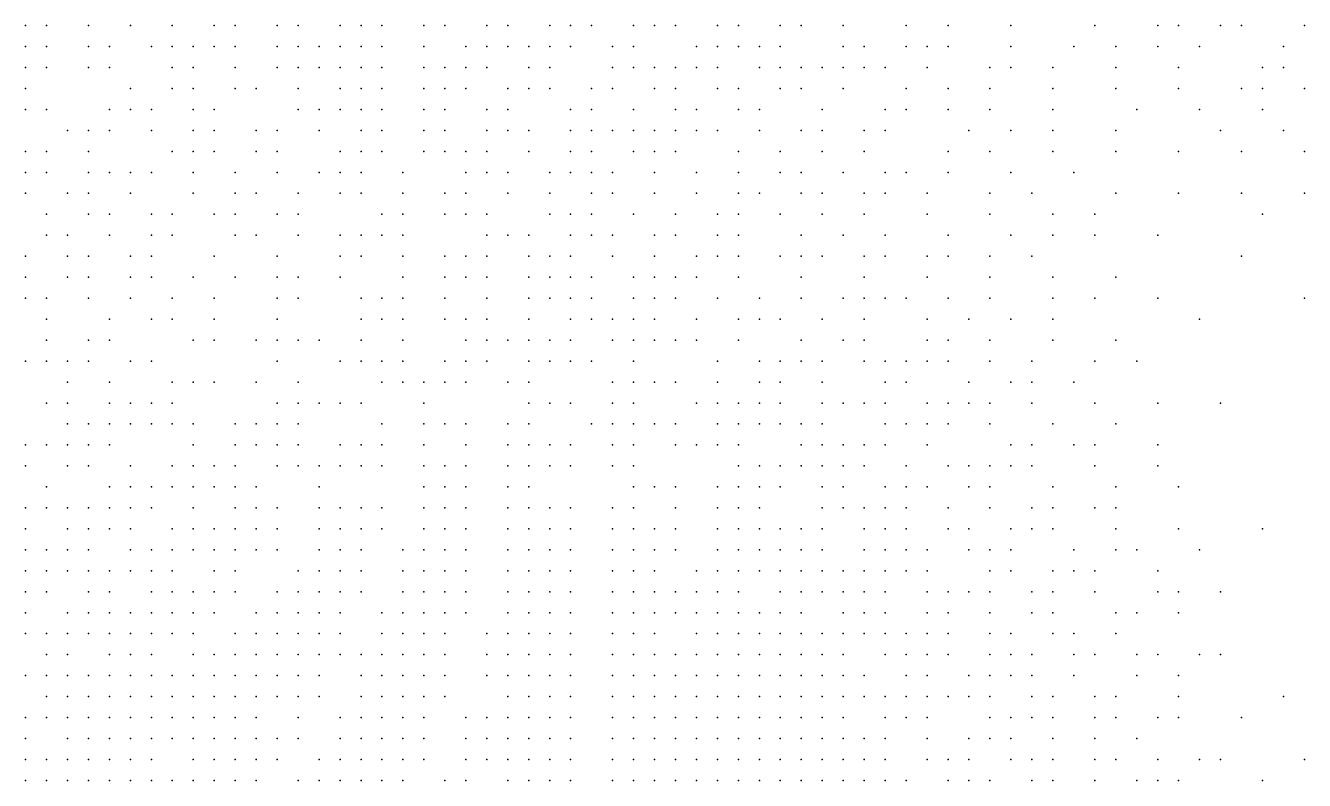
# Model space of a CAD drawing. Extents: x 429 to 793, y 817 to 1241.
# Drawn here: x 611.14 to 655.67, y 1081.6 to 1107.88 of the extents above; entities that cross this region are included whole.
import ezdxf

# ---------------------------------------------------------------- set-up
doc = ezdxf.new("R2010")
doc.units = 0

msp = doc.modelspace()

# ---------------------------------------------------------------- linework, layer by layer
for p in [(611.14, 1107.88, 243.77), (611.87, 1107.88, 244.065), (613.33, 1107.88, 244.5), (614.79, 1107.88, 244.95), (616.25, 1107.88, 245.465), (617.71, 1107.88, 245.625), (618.44, 1107.88, 245.835), (619.9, 1107.88, 246.06), (620.63, 1107.88, 246.29), (622.09, 1107.88, 246.355), (622.82, 1107.88, 246.393), (623.55, 1107.88, 246.43), (625.01, 1107.88, 246.43), (625.74, 1107.88, 246.43), (627.2, 1107.88, 246.42), (627.93, 1107.88, 246.22), (629.39, 1107.88, 246.038), (630.12, 1107.88, 245.905), (630.85, 1107.88, 245.725), (632.31, 1107.88, 245.545), (633.04, 1107.88, 245.283), (633.77, 1107.88, 245.2), (635.23, 1107.88, 244.645), (635.96, 1107.88, 244.342), (637.42, 1107.88, 243.7), (638.15, 1107.88, 243.36), (639.61, 1107.88, 242.73), (641.8, 1107.88, 241.515), (643.26, 1107.88, 240.645), (645.45, 1107.88, 239.375), (648.37, 1107.88, 236.613), (650.56, 1107.88, 235.18), (651.29, 1107.88, 234), (652.75, 1107.88, 232.08), (653.48, 1107.88, 231.853), (655.67, 1107.88, 229.073), (611.14, 1107.15, 243.14), (611.87, 1107.15, 243.595), (613.33, 1107.15, 244.067), (614.06, 1107.15, 244.405), (615.52, 1107.15, 244.865), (616.25, 1107.15, 245.163), (616.98, 1107.15, 245.275), (617.71, 1107.15, 245.533), (618.44, 1107.15, 245.605), (619.9, 1107.15, 245.79), (620.63, 1107.15, 245.975), (621.36, 1107.15, 246.092), (622.09, 1107.15, 246.065), (622.82, 1107.15, 246.168), (623.55, 1107.15, 246.14), (625.01, 1107.15, 246.205), (626.47, 1107.15, 246.145), (627.2, 1107.15, 246.27), (627.93, 1107.15, 246.137), (628.66, 1107.15, 246.005), (629.39, 1107.15, 245.873), (630.12, 1107.15, 245.74), (631.58, 1107.15, 245.56), (632.31, 1107.15, 245.38), (634.5, 1107.15, 244.717), (635.23, 1107.15, 244.415), (635.96, 1107.15, 244.113), (636.69, 1107.15, 243.81), (637.42, 1107.15, 243.47), (639.61, 1107.15, 242.45), (640.34, 1107.15, 242.025), (641.8, 1107.15, 241.175), (642.53, 1107.15, 240.75), (643.26, 1107.15, 240.305), (645.45, 1107.15, 238.97), (647.64, 1107.15, 237.127), (649.1, 1107.15, 235.57), (650.56, 1107.15, 234.49), (652.02, 1107.15, 232.876), (654.94, 1107.15, 228.85), (611.14, 1106.42, 242.82), (611.87, 1106.42, 243.275), (613.33, 1106.42, 243.833), (614.06, 1106.42, 244.17), (616.25, 1106.42, 244.978), (616.98, 1106.42, 245.09), (618.44, 1106.42, 245.46), (619.9, 1106.42, 245.645), (620.63, 1106.42, 245.83), (621.36, 1106.42, 245.875), (622.09, 1106.42, 245.92), (622.82, 1106.42, 246.037), (623.55, 1106.42, 246.01), (625.01, 1106.42, 246.075), (625.74, 1106.42, 246.02), (626.47, 1106.42, 246.025), (627.2, 1106.42, 246.03), (628.66, 1106.42, 245.745), (629.39, 1106.42, 245.663), (631.58, 1106.42, 245.35), (632.31, 1106.42, 245.075), (633.04, 1106.42, 245.048), (633.77, 1106.42, 244.855), (634.5, 1106.42, 244.53), (635.23, 1106.42, 244.205), (636.69, 1106.42, 243.6), (637.42, 1106.42, 243.155), (638.15, 1106.42, 242.92), (638.88, 1106.42, 242.55), (639.61, 1106.42, 242.18), (640.34, 1106.42, 241.712), (641.07, 1106.42, 241.245), (642.53, 1106.42, 240.395), (644.72, 1106.42, 238.577), (645.45, 1106.42, 238.09), (646.91, 1106.42, 237.025), (649.1, 1106.42, 234.88), (651.29, 1106.42, 231.88), (654.21, 1106.42, 228.898), (654.94, 1106.42, 228.06), (611.14, 1105.69, 242.88), (614.79, 1105.69, 244.047), (616.25, 1105.69, 244.652), (616.98, 1105.69, 244.91), (618.44, 1105.69, 245.325), (619.17, 1105.69, 245.443), (620.63, 1105.69, 245.695), (622.09, 1105.69, 245.785), (622.82, 1105.69, 245.835), (623.55, 1105.69, 245.885), (625.01, 1105.69, 245.957), (625.74, 1105.69, 245.905), (626.47, 1105.69, 245.967), (627.93, 1105.69, 245.83), (628.66, 1105.69, 245.63), (629.39, 1105.69, 245.475), (630.85, 1105.69, 245.32), (631.58, 1105.69, 245.19), (633.04, 1105.69, 244.805), (633.77, 1105.69, 244.535), (635.23, 1105.69, 243.885), (635.96, 1105.69, 243.53), (637.42, 1105.69, 242.887), (638.15, 1105.69, 242.385), (639.61, 1105.69, 241.645), (641.8, 1105.69, 240.197), (643.26, 1105.69, 239.472), (644.72, 1105.69, 238.336), (646.91, 1105.69, 236.58), (649.1, 1105.69, 234.544), (651.29, 1105.69, 231.291), (653.48, 1105.69, 229.213), (654.21, 1105.69, 227.525), (655.67, 1105.69, 225.542), (611.14, 1104.96, 242.56), (611.87, 1104.96, 242.94), (614.06, 1104.96, 243.7), (614.79, 1104.96, 243.957), (615.52, 1104.96, 244.215), (616.98, 1104.96, 244.73), (617.71, 1104.96, 244.938), (620.63, 1104.96, 245.56), (621.36, 1104.96, 245.61), (622.09, 1104.96, 245.66), (622.82, 1104.96, 245.71), (623.55, 1104.96, 245.76), (625.01, 1104.96, 245.77), (625.74, 1104.96, 245.78), (627.2, 1104.96, 245.8), (627.93, 1104.96, 245.645), (630.12, 1104.96, 245.335), (630.85, 1104.96, 245.18), (632.31, 1104.96, 244.78), (633.77, 1104.96, 244.38), (634.5, 1104.96, 244.133), (635.96, 1104.96, 243.315), (636.69, 1104.96, 242.96), (638.88, 1104.96, 242.17), (641.07, 1104.96, 240.868), (641.8, 1104.96, 240.081), (643.26, 1104.96, 238.798), (644.72, 1104.96, 237.768), (646.91, 1104.96, 236.015), (649.83, 1104.96, 232.408), (652.02, 1104.96, 229.639), (654.21, 1104.96, 226.783), (612.6, 1104.23, 243.053), (613.33, 1104.23, 243.48), (614.06, 1104.23, 243.542), (615.52, 1104.23, 244.045), (616.98, 1104.23, 244.56), (617.71, 1104.23, 244.682), (619.17, 1104.23, 245.21), (619.9, 1104.23, 245.33), (621.36, 1104.23, 245.503), (622.82, 1104.23, 245.56), (623.55, 1104.23, 245.66), (625.01, 1104.23, 245.62), (625.74, 1104.23, 245.68), (627.2, 1104.23, 245.71), (627.93, 1104.23, 245.545), (628.66, 1104.23, 245.38), (630.12, 1104.23, 245.17), (630.85, 1104.23, 245.07), (631.58, 1104.23, 244.815), (632.31, 1104.23, 244.67), (633.04, 1104.23, 244.458), (633.77, 1104.23, 244.245), (634.5, 1104.23, 243.86), (635.23, 1104.23, 243.475), (636.69, 1104.23, 243.023), (638.15, 1104.23, 242.468), (638.88, 1104.23, 241.975), (640.34, 1104.23, 241.125), (641.07, 1104.23, 240.568), (643.99, 1104.23, 238.28), (645.45, 1104.23, 236.77), (646.91, 1104.23, 235.112), (649.1, 1104.23, 232.395), (652.75, 1104.23, 228.29), (654.94, 1104.23, 224.117), (611.14, 1103.5, 241.87), (611.87, 1103.5, 242.19), (613.33, 1103.5, 243.045), (616.25, 1103.5, 243.92), (616.98, 1103.5, 244.23), (617.71, 1103.5, 244.57), (619.17, 1103.5, 245.04), (619.9, 1103.5, 245.22), (622.09, 1103.5, 245.335), (622.82, 1103.5, 245.4), (623.55, 1103.5, 245.465), (625.01, 1103.5, 245.535), (625.74, 1103.5, 245.51), (626.47, 1103.5, 245.565), (627.2, 1103.5, 245.54), (628.66, 1103.5, 245.21), (630.12, 1103.5, 245.033), (630.85, 1103.5, 244.96), (632.31, 1103.5, 244.535), (633.04, 1103.5, 244.323), (633.77, 1103.5, 244.11), (635.96, 1103.5, 243.34), (637.42, 1103.5, 242.57), (638.88, 1103.5, 241.72), (640.34, 1103.5, 240.87), (643.26, 1103.5, 238.64), (644.72, 1103.5, 237.174), (646.91, 1103.5, 235.03), (649.1, 1103.5, 232.12), (651.29, 1103.5, 229.005), (653.48, 1103.5, 225.745), (655.67, 1103.5, 222.35), (611.14, 1102.77, 241.39), (611.87, 1102.77, 241.87), (613.33, 1102.77, 242.83), (614.06, 1102.77, 243.142), (614.79, 1102.77, 243.45), (615.52, 1102.77, 243.76), (616.98, 1102.77, 244.07), (618.44, 1102.77, 244.59), (619.9, 1102.77, 245.11), (621.36, 1102.77, 245.175), (622.09, 1102.77, 245.24), (622.82, 1102.77, 245.305), (624.28, 1102.77, 245.393), (626.47, 1102.77, 245.485), (627.2, 1102.77, 245.46), (627.93, 1102.77, 245.335), (629.39, 1102.77, 245.105), (630.12, 1102.77, 244.928), (630.85, 1102.77, 244.75), (631.58, 1102.77, 244.525), (633.04, 1102.77, 244.128), (634.5, 1102.77, 243.85), (635.96, 1102.77, 243.02), (637.42, 1102.77, 242.38), (638.15, 1102.77, 241.923), (639.61, 1102.77, 240.802), (641.07, 1102.77, 239.93), (641.8, 1102.77, 239.5), (643.26, 1102.77, 238.3), (645.45, 1102.77, 236.112), (647.64, 1102.77, 233.335), (611.14, 1102.04, 241.348), (612.6, 1102.04, 242.118), (613.33, 1102.04, 242.64), (614.79, 1102.04, 243.315), (616.98, 1102.04, 243.935), (618.44, 1102.04, 244.455), (619.17, 1102.04, 244.745), (620.63, 1102.04, 245.105), (622.09, 1102.04, 245.175), (622.82, 1102.04, 245.208), (624.28, 1102.04, 245.295), (625.74, 1102.04, 245.35), (626.47, 1102.04, 245.378), (627.93, 1102.04, 245.217), (629.39, 1102.04, 245.03), (630.85, 1102.04, 244.675), (631.58, 1102.04, 244.413), (633.04, 1102.04, 243.985), (634.5, 1102.04, 243.745), (635.96, 1102.04, 242.656), (636.69, 1102.04, 242.423), (638.15, 1102.04, 241.65), (638.88, 1102.04, 241.11), (640.34, 1102.04, 240.135), (641.07, 1102.04, 239.756), (642.53, 1102.04, 238.548), (644.72, 1102.04, 236.72), (646.18, 1102.04, 235.48), (649.1, 1102.04, 230.655), (651.29, 1102.04, 228.193), (653.48, 1102.04, 224.113), (655.67, 1102.04, 219.628), (611.87, 1101.31, 241.405), (613.33, 1101.31, 242.45), (614.06, 1101.31, 242.787), (615.52, 1101.31, 243.307), (616.25, 1101.31, 243.675), (617.71, 1101.31, 244.055), (618.44, 1101.31, 244.31), (619.9, 1101.31, 244.89), (620.63, 1101.31, 244.995), (623.55, 1101.31, 245.18), (624.28, 1101.31, 245.245), (625.74, 1101.31, 245.25), (626.47, 1101.31, 245.3), (627.2, 1101.31, 245.305), (629.39, 1101.31, 244.93), (630.12, 1101.31, 244.728), (630.85, 1101.31, 244.6), (632.31, 1101.31, 244.12), (633.77, 1101.31, 243.88), (635.23, 1101.31, 243.195), (635.96, 1101.31, 242.75), (637.42, 1101.31, 241.86), (638.88, 1101.31, 240.885), (640.34, 1101.31, 240.165), (642.53, 1101.31, 237.944), (644.72, 1101.31, 236.015), (646.91, 1101.31, 233.14), (648.37, 1101.31, 231.59), (654.21, 1101.31, 221.19), (611.87, 1100.58, 240.945), (612.6, 1100.58, 241.65), (614.06, 1100.58, 242.447), (615.52, 1100.58, 243.183), (616.25, 1100.58, 243.55), (618.44, 1100.58, 244.185), (619.17, 1100.58, 244.565), (620.63, 1100.58, 244.895), (622.09, 1100.58, 244.97), (622.82, 1100.58, 245.045), (623.55, 1100.58, 245.12), (624.28, 1100.58, 245.155), (627.2, 1100.58, 245.26), (627.93, 1100.58, 245.095), (628.66, 1100.58, 245.035), (630.12, 1100.58, 244.652), (630.85, 1100.58, 244.45), (631.58, 1100.58, 244.197), (633.04, 1100.58, 243.945), (633.77, 1100.58, 243.73), (635.23, 1100.58, 243.045), (635.96, 1100.58, 242.65), (638.15, 1100.58, 241.177), (639.61, 1100.58, 240.42), (641.07, 1100.58, 239.685), (643.26, 1100.58, 237.035), (645.45, 1100.58, 234.986), (646.91, 1100.58, 232.75), (648.37, 1100.58, 231.085), (650.56, 1100.58, 226.685), (611.14, 1099.85, 240.46), (612.6, 1099.85, 241.338), (613.33, 1099.85, 241.945), (614.79, 1099.85, 242.73), (615.52, 1099.85, 243.055), (617.71, 1099.85, 243.956), (619.9, 1099.85, 244.785), (622.09, 1099.85, 244.94), (622.82, 1099.85, 245), (624.28, 1099.85, 245.11), (625.74, 1099.85, 245.16), (626.47, 1099.85, 245.2), (627.2, 1099.85, 245.24), (628.66, 1099.85, 245.025), (629.39, 1099.85, 244.81), (630.12, 1099.85, 244.585), (631.58, 1099.85, 244.13), (633.04, 1099.85, 243.9), (634.5, 1099.85, 243.375), (635.23, 1099.85, 243.01), (635.96, 1099.85, 242.58), (637.42, 1099.85, 241.84), (638.15, 1099.85, 241.012), (638.88, 1099.85, 240.952), (640.34, 1099.85, 239.835), (641.07, 1099.85, 239.46), (642.53, 1099.85, 238.095), (643.26, 1099.85, 237.126), (644.72, 1099.85, 235.32), (646.18, 1099.85, 233.91), (653.48, 1099.85, 220.505), (611.14, 1099.12, 240.595), (612.6, 1099.12, 241.68), (613.33, 1099.12, 242.046), (614.79, 1099.12, 242.595), (615.52, 1099.12, 242.88), (616.98, 1099.12, 243.705), (618.44, 1099.12, 244.03), (619.9, 1099.12, 244.715), (620.63, 1099.12, 244.81), (622.09, 1099.12, 244.87), (624.28, 1099.12, 245.092), (625.74, 1099.12, 245.125), (626.47, 1099.12, 245.173), (627.2, 1099.12, 245.205), (628.66, 1099.12, 244.997), (629.39, 1099.12, 244.775), (630.12, 1099.12, 244.55), (630.85, 1099.12, 244.325), (632.31, 1099.12, 244.05), (633.04, 1099.12, 243.835), (633.77, 1099.12, 243.572), (634.5, 1099.12, 243.31), (635.96, 1099.12, 242.3), (638.15, 1099.12, 241.29), (640.34, 1099.12, 239.67), (642.53, 1099.12, 237.68), (644.72, 1099.12, 235.07), (646.91, 1099.12, 232.242), (649.1, 1099.12, 228.47), (611.14, 1098.39, 240.25), (611.87, 1098.39, 241.008), (613.33, 1098.39, 241.916), (614.79, 1098.39, 242.38), (616.25, 1098.39, 243.21), (617.71, 1098.39, 243.945), (619.9, 1098.39, 244.68), (620.63, 1098.39, 244.765), (622.82, 1098.39, 244.927), (623.55, 1098.39, 245.01), (624.28, 1098.39, 245.055), (625.74, 1098.39, 245.1), (627.2, 1098.39, 245.19), (628.66, 1098.39, 244.965), (629.39, 1098.39, 244.74), (630.12, 1098.39, 244.515), (630.85, 1098.39, 244.29), (632.31, 1098.39, 244.015), (633.04, 1098.39, 243.74), (633.77, 1098.39, 243.424), (635.23, 1098.39, 242.74), (636.69, 1098.39, 242.125), (638.15, 1098.39, 241.175), (639.61, 1098.39, 239.79), (640.34, 1098.39, 239.46), (641.07, 1098.39, 238.96), (641.8, 1098.39, 238.32), (643.26, 1098.39, 236.747), (644.72, 1098.39, 234.786), (646.91, 1098.39, 232.22), (648.37, 1098.39, 229.74), (650.56, 1098.39, 225.374), (655.67, 1098.39, 216.044), (611.87, 1097.66, 240.798), (614.06, 1097.66, 241.913), (615.52, 1097.66, 242.742), (616.25, 1097.66, 243.14), (617.71, 1097.66, 243.915), (619.9, 1097.66, 244.69), (622.82, 1097.66, 244.935), (623.55, 1097.66, 245.02), (624.28, 1097.66, 245.075), (625.74, 1097.66, 245.13), (626.47, 1097.66, 245.163), (627.2, 1097.66, 245.21), (628.66, 1097.66, 244.978), (630.12, 1097.66, 244.507), (630.85, 1097.66, 244.28), (631.58, 1097.66, 244.048), (632.31, 1097.66, 244.007), (633.04, 1097.66, 243.72), (634.5, 1097.66, 243.16), (635.96, 1097.66, 242.605), (636.69, 1097.66, 241.84), (637.42, 1097.66, 241.39), (638.88, 1097.66, 240.402), (640.34, 1097.66, 239.28), (642.53, 1097.66, 237.442), (643.99, 1097.66, 235.74), (645.45, 1097.66, 234.064), (646.91, 1097.66, 231.9), (652.02, 1097.66, 220.514), (611.87, 1096.93, 240.727), (613.33, 1096.93, 241.717), (614.06, 1096.93, 242.024), (616.98, 1096.93, 243.485), (617.71, 1096.93, 243.92), (619.17, 1096.93, 244.31), (619.9, 1096.93, 244.7), (620.63, 1096.93, 244.8), (621.36, 1096.93, 244.87), (622.82, 1096.93, 244.955), (624.28, 1096.93, 245.09), (626.47, 1096.93, 245.185), (627.2, 1096.93, 245.24), (627.93, 1096.93, 245.058), (628.66, 1096.93, 245), (629.39, 1096.93, 244.76), (630.12, 1096.93, 244.52), (631.58, 1096.93, 244.28), (632.31, 1096.93, 243.99), (633.04, 1096.93, 243.816), (633.77, 1096.93, 243.584), (634.5, 1096.93, 243.352), (635.96, 1096.93, 242.575), (638.15, 1096.93, 240.94), (639.61, 1096.93, 239.924), (640.34, 1096.93, 239.516), (642.53, 1096.93, 237.328), (643.26, 1096.93, 236.094), (644.72, 1096.93, 234.02), (646.91, 1096.93, 230.912), (649.1, 1096.93, 226.735), (611.14, 1096.2, 239.564), (611.87, 1096.2, 240.63), (612.6, 1096.2, 241.28), (613.33, 1096.2, 241.652), (614.79, 1096.2, 242.19), (615.52, 1096.2, 242.63), (619.9, 1096.2, 244.77), (622.09, 1096.2, 244.9), (622.82, 1096.2, 245), (623.55, 1096.2, 245.1), (624.28, 1096.2, 245.155), (625.74, 1096.2, 245.21), (626.47, 1096.2, 245.265), (627.2, 1096.2, 245.32), (628.66, 1096.2, 245.073), (629.39, 1096.2, 244.876), (630.12, 1096.2, 244.694), (630.85, 1096.2, 244.512), (632.31, 1096.2, 244.027), (635.23, 1096.2, 243.12), (636.69, 1096.2, 241.97), (637.42, 1096.2, 241.395), (638.15, 1096.2, 240.82), (638.88, 1096.2, 240.215), (640.34, 1096.2, 239.416), (641.07, 1096.2, 238.5), (641.8, 1096.2, 237.755), (642.53, 1096.2, 236.91), (643.26, 1096.2, 235.926), (644.72, 1096.2, 234.128), (646.18, 1096.2, 232.19), (648.37, 1096.2, 227.574), (649.83, 1096.2, 224.47), (612.6, 1095.47, 241.26), (614.06, 1095.47, 241.72), (616.25, 1095.47, 243.1), (616.98, 1095.47, 243.535), (617.71, 1095.47, 243.97), (619.17, 1095.47, 244.405), (620.63, 1095.47, 244.905), (623.55, 1095.47, 245.18), (624.28, 1095.47, 245.173), (625.01, 1095.47, 245.232), (625.74, 1095.47, 245.245), (626.47, 1095.47, 245.318), (627.93, 1095.47, 245.39), (628.66, 1095.47, 245.14), (631.58, 1095.47, 244.33), (632.31, 1095.47, 244.104), (633.04, 1095.47, 243.878), (633.77, 1095.47, 243.652), (635.23, 1095.47, 243.16), (636.69, 1095.47, 241.734), (637.42, 1095.47, 241.272), (638.88, 1095.47, 240.32), (641.07, 1095.47, 238.4), (641.8, 1095.47, 237.744), (643.99, 1095.47, 235.12), (645.45, 1095.47, 233.224), (646.18, 1095.47, 231.975), (647.64, 1095.47, 228.87), (611.87, 1094.74, 240.08), (612.6, 1094.74, 241.255), (614.06, 1094.74, 241.99), (614.79, 1094.74, 242.19), (615.52, 1094.74, 242.66), (616.25, 1094.74, 243.13), (619.9, 1094.74, 244.84), (620.63, 1094.74, 244.932), (621.36, 1094.74, 245.024), (622.09, 1094.74, 245.116), (622.82, 1094.74, 245.208), (625.01, 1094.74, 245.323), (628.66, 1094.74, 245.212), (629.39, 1094.74, 245.034), (630.12, 1094.74, 244.856), (631.58, 1094.74, 244.39), (632.31, 1094.74, 244.092), (634.5, 1094.74, 243.426), (635.23, 1094.74, 243.2), (635.96, 1094.74, 242.742), (636.69, 1094.74, 242.244), (637.42, 1094.74, 241.288), (638.88, 1094.74, 240.312), (639.61, 1094.74, 239.83), (640.34, 1094.74, 239.34), (641.07, 1094.74, 238.85), (642.53, 1094.74, 236.366), (643.26, 1094.74, 235.688), (643.99, 1094.74, 235.065), (644.72, 1094.74, 233.71), (646.18, 1094.74, 231.675), (648.37, 1094.74, 227.012), (650.56, 1094.74, 221.264), (652.75, 1094.74, 216.5), (612.6, 1094.01, 241.25), (613.33, 1094.01, 241.646), (614.06, 1094.01, 242.042), (614.79, 1094.01, 242.438), (615.52, 1094.01, 242.834), (616.25, 1094.01, 243.23), (616.98, 1094.01, 243.665), (618.44, 1094.01, 244.1), (619.17, 1094.01, 244.535), (619.9, 1094.01, 244.97), (620.63, 1094.01, 245.053), (623.55, 1094.01, 245.3), (625.01, 1094.01, 245.388), (625.74, 1094.01, 245.475), (626.47, 1094.01, 245.465), (627.93, 1094.01, 245.52), (628.66, 1094.01, 245.265), (630.85, 1094.01, 244.678), (631.58, 1094.01, 244.5), (632.31, 1094.01, 244.286), (633.04, 1094.01, 244.072), (633.77, 1094.01, 243.607), (635.23, 1094.01, 243.31), (635.96, 1094.01, 242.83), (636.69, 1094.01, 241.826), (637.42, 1094.01, 241.368), (638.15, 1094.01, 240.81), (638.88, 1094.01, 240.312), (641.07, 1094.01, 238.818), (641.8, 1094.01, 237.658), (642.53, 1094.01, 236.996), (643.26, 1094.01, 235.639), (644.72, 1094.01, 233.642), (646.91, 1094.01, 229.99), (649.1, 1094.01, 224.496), (611.14, 1093.28, 239.5), (611.87, 1093.28, 240.11), (612.6, 1093.28, 240.72), (613.33, 1093.28, 241.33), (614.06, 1093.28, 241.805), (616.98, 1093.28, 243.698), (618.44, 1093.28, 244.165), (619.17, 1093.28, 244.633), (619.9, 1093.28, 245.1), (620.63, 1093.28, 245.206), (622.09, 1093.28, 245.265), (622.82, 1093.28, 245.348), (623.55, 1093.28, 245.43), (625.01, 1093.28, 245.485), (626.47, 1093.28, 245.562), (627.93, 1093.28, 245.65), (628.66, 1093.28, 245.442), (629.39, 1093.28, 245.135), (630.12, 1093.28, 244.878), (631.58, 1093.28, 244.62), (632.31, 1093.28, 244.322), (633.77, 1093.28, 243.858), (634.5, 1093.28, 243.644), (635.23, 1093.28, 243.43), (635.96, 1093.28, 242.926), (638.15, 1093.28, 240.91), (638.88, 1093.28, 240.436), (639.61, 1093.28, 239.918), (640.34, 1093.28, 239.422), (641.07, 1093.28, 238.926), (642.53, 1093.28, 236.992), (645.45, 1093.28, 232.138), (646.18, 1093.28, 231.505), (647.64, 1093.28, 227.485), (648.37, 1093.28, 225.978), (650.56, 1093.28, 220.827), (611.14, 1092.55, 239.536), (612.6, 1092.55, 240.792), (613.33, 1092.55, 241.42), (614.79, 1092.55, 242.592), (616.25, 1092.55, 243.44), (616.98, 1092.55, 243.78), (617.71, 1092.55, 243.83), (618.44, 1092.55, 244.32), (619.9, 1092.55, 245.3), (620.63, 1092.55, 245.383), (621.36, 1092.55, 245.312), (622.09, 1092.55, 245.418), (622.82, 1092.55, 245.524), (623.55, 1092.55, 245.63), (625.01, 1092.55, 245.732), (625.74, 1092.55, 245.735), (626.47, 1092.55, 245.788), (627.93, 1092.55, 245.84), (628.66, 1092.55, 245.585), (629.39, 1092.55, 245.235), (630.12, 1092.55, 245.027), (631.58, 1092.55, 244.82), (632.31, 1092.55, 244.542), (635.96, 1092.55, 242.998), (636.69, 1092.55, 242.23), (637.42, 1092.55, 241.63), (638.15, 1092.55, 241.03), (638.88, 1092.55, 240.532), (639.61, 1092.55, 239.962), (640.34, 1092.55, 239.488), (641.8, 1092.55, 237.744), (643.26, 1092.55, 235.664), (643.99, 1092.55, 234.302), (644.72, 1092.55, 233.568), (645.45, 1092.55, 232.163), (646.18, 1092.55, 230.655), (648.37, 1092.55, 225.028), (650.56, 1092.55, 220.065), (611.87, 1091.82, 240.316), (614.06, 1091.82, 242.13), (614.79, 1091.82, 242.6), (615.52, 1091.82, 242.692), (616.25, 1091.82, 243.54), (616.98, 1091.82, 243.932), (617.71, 1091.82, 244.324), (618.44, 1091.82, 244.716), (619.17, 1091.82, 244.86), (621.36, 1091.82, 245.533), (625.01, 1091.82, 245.882), (625.74, 1091.82, 245.835), (626.47, 1091.82, 245.938), (627.93, 1091.82, 246.04), (628.66, 1091.82, 245.788), (632.31, 1091.82, 244.585), (633.04, 1091.82, 244.35), (633.77, 1091.82, 243.942), (635.23, 1091.82, 243.65), (635.96, 1091.82, 243.055), (636.69, 1091.82, 242.134), (637.42, 1091.82, 241.702), (638.88, 1091.82, 240.724), (639.61, 1091.82, 240.178), (641.07, 1091.82, 238.675), (641.8, 1091.82, 237.912), (642.53, 1091.82, 236.506), (643.99, 1091.82, 234.35), (644.72, 1091.82, 233.604), (646.91, 1091.82, 229.044), (649.1, 1091.82, 223.32), (651.29, 1091.82, 218.393), (611.14, 1091.09, 239.212), (611.87, 1091.09, 240.436), (612.6, 1091.09, 241.117), (613.33, 1091.09, 241.775), (614.06, 1091.09, 242.188), (614.79, 1091.09, 242.715), (615.52, 1091.09, 243.182), (616.98, 1091.09, 243.76), (618.44, 1091.09, 244.63), (619.17, 1091.09, 245.108), (619.9, 1091.09, 245.655), (621.36, 1091.09, 245.735), (622.09, 1091.09, 245.815), (622.82, 1091.09, 245.823), (623.55, 1091.09, 245.98), (625.01, 1091.09, 245.958), (625.74, 1091.09, 246.085), (626.47, 1091.09, 246.137), (627.93, 1091.09, 246.19), (628.66, 1091.09, 245.943), (629.39, 1091.09, 245.695), (630.12, 1091.09, 245.362), (631.58, 1091.09, 245.19), (632.31, 1091.09, 244.896), (633.77, 1091.09, 244.115), (635.23, 1091.09, 243.88), (635.96, 1091.09, 243.358), (636.69, 1091.09, 242.7), (638.88, 1091.09, 240.725), (639.61, 1091.09, 240.18), (640.34, 1091.09, 239.495), (641.07, 1091.09, 238.81), (641.8, 1091.09, 238.128), (643.26, 1091.09, 235.878), (644.72, 1091.09, 232.96), (646.18, 1091.09, 230.772), (646.91, 1091.09, 228.315), (648.37, 1091.09, 225.024), (649.1, 1091.09, 222.554), (611.14, 1090.36, 239.336), (612.6, 1090.36, 241.232), (613.33, 1090.36, 241.89), (614.06, 1090.36, 242.357), (614.79, 1090.36, 242.825), (616.25, 1090.36, 243.488), (616.98, 1090.36, 243.93), (617.71, 1090.36, 244.45), (618.44, 1090.36, 244.955), (619.17, 1090.36, 245.383), (619.9, 1090.36, 245.81), (621.36, 1090.36, 245.97), (622.09, 1090.36, 245.97), (622.82, 1090.36, 245.973), (623.55, 1090.36, 246.13), (625.01, 1090.36, 246.26), (625.74, 1090.36, 246.235), (626.47, 1090.36, 246.365), (627.93, 1090.36, 246.495), (628.66, 1090.36, 246.17), (629.39, 1090.36, 245.845), (630.12, 1090.36, 245.523), (631.58, 1090.36, 245.35), (632.31, 1090.36, 245.155), (633.04, 1090.36, 244.79), (633.77, 1090.36, 244.51), (635.23, 1090.36, 244.23), (635.96, 1090.36, 243.473), (636.69, 1090.36, 242.89), (637.42, 1090.36, 242.205), (638.15, 1090.36, 241.71), (638.88, 1090.36, 241.148), (640.34, 1090.36, 239.635), (641.07, 1090.36, 239.09), (641.8, 1090.36, 238.352), (643.26, 1090.36, 236.028), (643.99, 1090.36, 234.706), (645.45, 1090.36, 231.765), (646.18, 1090.36, 230.79), (646.91, 1090.36, 228.36), (649.1, 1090.36, 222.581), (651.29, 1090.36, 217.498), (654.21, 1090.36, 212.714), (611.14, 1089.63, 239.466), (611.87, 1089.63, 240.072), (612.6, 1089.63, 241.34), (613.33, 1089.63, 242.08), (614.79, 1089.63, 242.728), (615.52, 1089.63, 243.185), (616.25, 1089.63, 243.658), (616.98, 1089.63, 244.1), (617.71, 1089.63, 244.695), (618.44, 1089.63, 244.912), (619.17, 1089.63, 245.318), (619.9, 1089.63, 245.97), (621.36, 1089.63, 246.205), (622.09, 1089.63, 246.28), (622.82, 1089.63, 246.355), (624.28, 1089.63, 246.43), (625.01, 1089.63, 246.485), (625.74, 1089.63, 246.54), (626.47, 1089.63, 246.52), (627.93, 1089.63, 246.65), (628.66, 1089.63, 246.405), (629.39, 1089.63, 246.16), (630.12, 1089.63, 245.915), (631.58, 1089.63, 245.67), (632.31, 1089.63, 245.235), (633.04, 1089.63, 244.96), (633.77, 1089.63, 244.765), (635.23, 1089.63, 244.4), (635.96, 1089.63, 243.647), (636.69, 1089.63, 243.235), (637.42, 1089.63, 242.395), (638.15, 1089.63, 241.9), (638.88, 1089.63, 241.338), (640.34, 1089.63, 239.9), (641.07, 1089.63, 239.305), (641.8, 1089.63, 238.475), (642.53, 1089.63, 237.056), (643.99, 1089.63, 234.862), (644.72, 1089.63, 233.516), (645.45, 1089.63, 231.93), (647.64, 1089.63, 226.154), (649.1, 1089.63, 222.626), (649.83, 1089.63, 220.904), (652.02, 1089.63, 215.826), (611.14, 1088.9, 239.31), (611.87, 1088.9, 240.05), (612.6, 1088.9, 241.125), (613.33, 1088.9, 242.27), (614.06, 1088.9, 242.465), (614.79, 1088.9, 243.02), (615.52, 1088.9, 243.38), (616.25, 1088.9, 244.003), (617.71, 1088.9, 244.99), (618.44, 1088.9, 245.29), (620.63, 1088.9, 246.35), (621.36, 1088.9, 246.423), (622.09, 1088.9, 246.495), (622.82, 1088.9, 246.462), (624.28, 1088.9, 246.645), (625.01, 1088.9, 246.807), (625.74, 1088.9, 246.755), (626.47, 1088.9, 246.805), (627.93, 1088.9, 246.855), (628.66, 1088.9, 246.615), (629.39, 1088.9, 246.375), (630.12, 1088.9, 246.022), (631.58, 1088.9, 245.885), (632.31, 1088.9, 245.579), (633.04, 1088.9, 245.335), (634.5, 1088.9, 244.57), (635.23, 1088.9, 244.13), (635.96, 1088.9, 244), (636.69, 1088.9, 243.43), (637.42, 1088.9, 242.86), (638.15, 1088.9, 242.095), (638.88, 1088.9, 241.51), (639.61, 1088.9, 240.925), (640.34, 1088.9, 240.223), (641.07, 1088.9, 239.52), (641.8, 1088.9, 238.69), (642.53, 1088.9, 236.922), (644.72, 1088.9, 232.888), (645.45, 1088.9, 232.26), (646.91, 1088.9, 227.93), (647.64, 1088.9, 226.33), (648.37, 1088.9, 223.71), (650.56, 1088.9, 218.675), (611.14, 1088.17, 239.53), (611.87, 1088.17, 240.65), (613.33, 1088.17, 241.99), (614.06, 1088.17, 242.66), (615.52, 1088.17, 243.782), (616.25, 1088.17, 244.236), (616.98, 1088.17, 244.69), (617.71, 1088.17, 245.23), (618.44, 1088.17, 245.53), (619.9, 1088.17, 246.16), (620.63, 1088.17, 246.57), (621.36, 1088.17, 246.755), (622.09, 1088.17, 246.715), (622.82, 1088.17, 246.678), (624.28, 1088.17, 246.86), (625.01, 1088.17, 247.015), (625.74, 1088.17, 246.96), (626.47, 1088.17, 247.115), (627.93, 1088.17, 247.06), (628.66, 1088.17, 246.925), (629.39, 1088.17, 246.58), (630.12, 1088.17, 246.238), (631.58, 1088.17, 246.1), (632.31, 1088.17, 245.835), (633.04, 1088.17, 245.57), (633.77, 1088.17, 245.305), (634.5, 1088.17, 245.04), (635.23, 1088.17, 244.247), (635.96, 1088.17, 243.69), (637.42, 1088.17, 242.99), (638.15, 1088.17, 242.55), (638.88, 1088.17, 241.705), (639.61, 1088.17, 241.12), (640.34, 1088.17, 240.438), (641.07, 1088.17, 239.95), (642.53, 1088.17, 237.262), (643.26, 1088.17, 236.2), (643.99, 1088.17, 234.624), (644.72, 1088.17, 233.387), (646.18, 1088.17, 230.295), (646.91, 1088.17, 228.33), (648.37, 1088.17, 224.155), (650.56, 1088.17, 218.12), (651.29, 1088.17, 216.923), (652.75, 1088.17, 214.302), (611.14, 1087.44, 239.75), (612.6, 1087.44, 241.515), (613.33, 1087.44, 242.22), (614.06, 1087.44, 242.925), (614.79, 1087.44, 243.625), (615.52, 1087.44, 244.06), (616.25, 1087.44, 244.476), (616.98, 1087.44, 244.93), (617.71, 1087.44, 245.452), (619.17, 1087.44, 245.975), (619.9, 1087.44, 246.273), (620.63, 1087.44, 246.795), (621.36, 1087.44, 246.98), (622.09, 1087.44, 246.94), (623.55, 1087.44, 247.007), (624.28, 1087.44, 247.075), (625.01, 1087.44, 247.337), (625.74, 1087.44, 247.385), (626.47, 1087.44, 247.325), (627.93, 1087.44, 247.48), (628.66, 1087.44, 247.245), (629.39, 1087.44, 247.01), (630.12, 1087.44, 246.555), (631.58, 1087.44, 246.32), (632.31, 1087.44, 246.062), (633.04, 1087.44, 245.805), (633.77, 1087.44, 245.658), (634.5, 1087.44, 245.275), (635.23, 1087.44, 244.735), (635.96, 1087.44, 243.925), (636.69, 1087.44, 243.25), (637.42, 1087.44, 242.81), (638.15, 1087.44, 242.242), (639.61, 1087.44, 241.38), (640.34, 1087.44, 240.812), (641.07, 1087.44, 240.245), (642.53, 1087.44, 237.512), (643.26, 1087.44, 236.45), (644.72, 1087.44, 233.818), (646.18, 1087.44, 229.83), (646.91, 1087.44, 227.747), (649.1, 1087.44, 221.598), (649.83, 1087.44, 219.89), (651.29, 1087.44, 216.294), (611.14, 1086.71, 239.346), (611.87, 1086.71, 240.943), (612.6, 1086.71, 241.78), (613.33, 1086.71, 242.785), (614.06, 1086.71, 243.455), (614.79, 1086.71, 243.758), (615.52, 1086.71, 244.325), (616.25, 1086.71, 244.747), (616.98, 1086.71, 245.17), (618.44, 1086.71, 245.812), (619.17, 1086.71, 246.215), (619.9, 1086.71, 246.497), (620.63, 1086.71, 247.02), (621.36, 1086.71, 247.228), (622.09, 1086.71, 247.155), (623.55, 1086.71, 247.362), (624.28, 1086.71, 247.57), (625.01, 1086.71, 247.478), (625.74, 1086.71, 247.665), (627.2, 1086.71, 247.71), (627.93, 1086.71, 247.755), (628.66, 1086.71, 247.527), (629.39, 1086.71, 247.3), (630.12, 1086.71, 246.92), (631.58, 1086.71, 246.54), (632.31, 1086.71, 246.427), (633.04, 1086.71, 246.025), (634.5, 1086.71, 245.51), (635.23, 1086.71, 244.97), (635.96, 1086.71, 244.43), (636.69, 1086.71, 243.617), (637.42, 1086.71, 243.075), (638.15, 1086.71, 242.52), (638.88, 1086.71, 241.965), (639.61, 1086.71, 241.253), (640.34, 1086.71, 240.54), (641.07, 1086.71, 239.75), (641.8, 1086.71, 238.665), (642.53, 1086.71, 238.023), (643.26, 1086.71, 236.246), (644.72, 1086.71, 234.107), (645.45, 1086.71, 232.532), (646.91, 1086.71, 228.254), (647.64, 1086.71, 225.551), (649.1, 1086.71, 221.818), (611.87, 1085.98, 241.04), (612.6, 1085.98, 241.71), (614.06, 1085.98, 243.72), (614.79, 1085.98, 244.143), (615.52, 1085.98, 244.565), (616.98, 1085.98, 245.261), (617.71, 1085.98, 245.725), (618.44, 1085.98, 245.97), (619.17, 1085.98, 246.53), (619.9, 1085.98, 246.92), (620.63, 1085.98, 247.31), (621.36, 1085.98, 247.663), (622.09, 1085.98, 247.435), (622.82, 1085.98, 247.725), (623.55, 1085.98, 247.643), (624.28, 1085.98, 247.85), (625.01, 1085.98, 247.895), (625.74, 1085.98, 247.94), (627.2, 1085.98, 247.985), (627.93, 1085.98, 248.03), (628.66, 1085.98, 247.802), (629.39, 1085.98, 247.575), (630.12, 1085.98, 247.21), (631.58, 1085.98, 247.12), (632.31, 1085.98, 246.87), (633.04, 1085.98, 246.315), (633.77, 1085.98, 246.065), (634.5, 1085.98, 245.815), (635.23, 1085.98, 245.287), (635.96, 1085.98, 244.76), (636.69, 1085.98, 244.05), (637.42, 1085.98, 243.34), (638.15, 1085.98, 243.097), (638.88, 1085.98, 242.23), (639.61, 1085.98, 241.542), (641.07, 1085.98, 240.082), (641.8, 1085.98, 239.25), (642.53, 1085.98, 237.38), (643.26, 1085.98, 236.586), (644.72, 1085.98, 233.805), (645.45, 1085.98, 232.717), (646.18, 1085.98, 230.643), (647.64, 1085.98, 225.956), (648.37, 1085.98, 223.566), (649.83, 1085.98, 219.747), (650.56, 1085.98, 218.109), (652.02, 1085.98, 215.17), (652.75, 1085.98, 214.45), (611.14, 1085.25, 239.987), (611.87, 1085.25, 240.99), (612.6, 1085.25, 241.673), (613.33, 1085.25, 242.355), (614.06, 1085.25, 244.065), (614.79, 1085.25, 244.184), (615.52, 1085.25, 244.648), (616.25, 1085.25, 245.112), (616.98, 1085.25, 245.576), (617.71, 1085.25, 246.04), (618.44, 1085.25, 246.43), (619.17, 1085.25, 246.82), (619.9, 1085.25, 247.355), (620.63, 1085.25, 247.89), (621.36, 1085.25, 247.808), (622.82, 1085.25, 248.015), (623.55, 1085.25, 248.073), (624.28, 1085.25, 248.13), (625.01, 1085.25, 248.175), (625.74, 1085.25, 248.22), (627.2, 1085.25, 248.405), (627.93, 1085.25, 248.31), (628.66, 1085.25, 247.943), (629.39, 1085.25, 247.855), (630.12, 1085.25, 247.632), (631.58, 1085.25, 247.41), (632.31, 1085.25, 247.165), (633.04, 1085.25, 246.92), (633.77, 1085.25, 246.52), (634.5, 1085.25, 246.12), (635.23, 1085.25, 245.878), (635.96, 1085.25, 245.065), (636.69, 1085.25, 244.385), (637.42, 1085.25, 243.675), (638.15, 1085.25, 243.432), (638.88, 1085.25, 242.854), (639.61, 1085.25, 242.027), (640.34, 1085.25, 241.49), (641.8, 1085.25, 239.595), (642.53, 1085.25, 237.725), (643.99, 1085.25, 235.79), (644.72, 1085.25, 234.2), (645.45, 1085.25, 232.025), (646.18, 1085.25, 230.18), (647.64, 1085.25, 225.595), (649.83, 1085.25, 220.44), (651.29, 1085.25, 216.505), (611.87, 1084.52, 241.375), (612.6, 1084.52, 241.865), (613.33, 1084.52, 242.74), (614.06, 1084.52, 243.747), (614.79, 1084.52, 244.41), (615.52, 1084.52, 244.99), (616.25, 1084.52, 245.225), (616.98, 1084.52, 245.962), (617.71, 1084.52, 246.355), (618.44, 1084.52, 246.732), (619.17, 1084.52, 247.11), (619.9, 1084.52, 247.645), (620.63, 1084.52, 248.18), (621.36, 1084.52, 248.237), (622.82, 1084.52, 248.295), (623.55, 1084.52, 248.352), (624.28, 1084.52, 248.41), (625.01, 1084.52, 248.455), (625.74, 1084.52, 248.5), (627.93, 1084.52, 248.59), (628.66, 1084.52, 248.548), (629.39, 1084.52, 248.145), (630.12, 1084.52, 247.922), (631.58, 1084.52, 247.7), (632.31, 1084.52, 247.455), (633.04, 1084.52, 247.21), (633.77, 1084.52, 246.82), (634.5, 1084.52, 246.42), (635.23, 1084.52, 246.178), (635.96, 1084.52, 245.636), (636.69, 1084.52, 244.855), (637.42, 1084.52, 244.345), (638.15, 1084.52, 243.658), (638.88, 1084.52, 242.935), (639.61, 1084.52, 242.398), (640.34, 1084.52, 241.86), (641.07, 1084.52, 240.747), (641.8, 1084.52, 240.005), (642.53, 1084.52, 238.07), (643.26, 1084.52, 237.3), (643.99, 1084.52, 235.588), (644.72, 1084.52, 234.595), (646.18, 1084.52, 230.64), (646.91, 1084.52, 228.784), (648.37, 1084.52, 224.085), (649.1, 1084.52, 221.65), (651.29, 1084.52, 217.019), (654.94, 1084.52, 211.792), (611.14, 1083.79, 240.344), (611.87, 1083.79, 241.76), (612.6, 1083.79, 242.428), (613.33, 1083.79, 243.419), (614.06, 1083.79, 244.087), (614.79, 1083.79, 244.755), (615.52, 1083.79, 245.335), (616.25, 1083.79, 245.57), (616.98, 1083.79, 246.277), (617.71, 1083.79, 246.67), (618.44, 1083.79, 247.243), (619.17, 1083.79, 247.425), (620.63, 1083.79, 248.545), (622.09, 1083.79, 248.6), (622.82, 1083.79, 248.655), (623.55, 1083.79, 248.533), (624.28, 1083.79, 248.77), (625.01, 1083.79, 248.635), (626.47, 1083.79, 248.86), (627.2, 1083.79, 248.9), (627.93, 1083.79, 248.94), (628.66, 1083.79, 248.722), (629.39, 1083.79, 248.505), (630.12, 1083.79, 248.102), (631.58, 1083.79, 248.06), (632.31, 1083.79, 247.635), (633.04, 1083.79, 247.57), (633.77, 1083.79, 247.335), (634.5, 1083.79, 247.1), (635.23, 1083.79, 246.41), (635.96, 1083.79, 245.7), (636.69, 1083.79, 245.19), (637.42, 1083.79, 244.68), (638.15, 1083.79, 243.825), (638.88, 1083.79, 243.305), (639.61, 1083.79, 242.582), (641.07, 1083.79, 241.488), (641.8, 1083.79, 239.447), (642.53, 1083.79, 238.48), (644.72, 1083.79, 234.99), (645.45, 1083.79, 232.815), (646.18, 1083.79, 231.1), (646.91, 1083.79, 228.85), (648.37, 1083.79, 223.442), (649.1, 1083.79, 222.17), (650.56, 1083.79, 218.37), (651.29, 1083.79, 216.919), (653.48, 1083.79, 213.632), (611.14, 1083.06, 240.415), (612.6, 1083.06, 242.788), (613.33, 1083.06, 243.096), (614.06, 1083.06, 244.432), (614.79, 1083.06, 245.1), (615.52, 1083.06, 245.57), (616.25, 1083.06, 246.12), (616.98, 1083.06, 246.59), (617.71, 1083.06, 247.06), (618.44, 1083.06, 247.632), (619.17, 1083.06, 247.815), (619.9, 1083.06, 248.18), (620.63, 1083.06, 248.91), (622.09, 1083.06, 248.965), (622.82, 1083.06, 249.02), (623.55, 1083.06, 248.893), (624.28, 1083.06, 249.13), (625.01, 1083.06, 249.17), (626.47, 1083.06, 249.21), (627.2, 1083.06, 249.425), (627.93, 1083.06, 249.29), (628.66, 1083.06, 249.247), (629.39, 1083.06, 248.855), (630.12, 1083.06, 248.462), (631.58, 1083.06, 248.42), (632.31, 1083.06, 248.185), (633.04, 1083.06, 247.95), (633.77, 1083.06, 247.715), (634.5, 1083.06, 247.48), (635.23, 1083.06, 246.6), (635.96, 1083.06, 246.1), (636.69, 1083.06, 245.39), (637.42, 1083.06, 245.08), (638.15, 1083.06, 244.504), (638.88, 1083.06, 243.64), (639.61, 1083.06, 242.953), (640.34, 1083.06, 242.6), (641.07, 1083.06, 241.858), (642.53, 1083.06, 238.89), (643.99, 1083.06, 236.193), (644.72, 1083.06, 235.445), (645.45, 1083.06, 233.275), (646.91, 1083.06, 228.22), (648.37, 1083.06, 224.072), (649.83, 1083.06, 220.252), (611.14, 1082.33, 240.845), (611.87, 1082.33, 241.495), (612.6, 1082.33, 242.53), (613.33, 1082.33, 243.815), (614.06, 1082.33, 244.893), (614.79, 1082.33, 245.515), (615.52, 1082.33, 245.895), (616.98, 1082.33, 246.98), (617.71, 1082.33, 247.45), (618.44, 1082.33, 248), (619.17, 1082.33, 248.18), (619.9, 1082.33, 248.73), (621.36, 1082.33, 249.28), (622.09, 1082.33, 249.15), (622.82, 1082.33, 249.39), (623.55, 1082.33, 249.438), (624.28, 1082.33, 249.485), (625.01, 1082.33, 249.522), (626.47, 1082.33, 249.56), (627.2, 1082.33, 249.775), (627.93, 1082.33, 249.64), (628.66, 1082.33, 249.598), (629.39, 1082.33, 249.205), (630.12, 1082.33, 248.995), (631.58, 1082.33, 248.785), (632.31, 1082.33, 248.557), (633.04, 1082.33, 248.33), (633.77, 1082.33, 247.905), (634.5, 1082.33, 247.86), (635.23, 1082.33, 247.308), (635.96, 1082.33, 246.48), (636.69, 1082.33, 245.79), (637.42, 1082.33, 245.48), (638.15, 1082.33, 244.904), (638.88, 1082.33, 244.328), (639.61, 1082.33, 243.535), (640.34, 1082.33, 243.03), (641.07, 1082.33, 242.113), (642.53, 1082.33, 239.72), (643.26, 1082.33, 237.855), (643.99, 1082.33, 236.878), (645.45, 1082.33, 233.79), (646.18, 1082.33, 231.181), (646.91, 1082.33, 228.75), (648.37, 1082.33, 224.925), (649.1, 1082.33, 222.91), (650.56, 1082.33, 218.559), (652.02, 1082.33, 216.12), (652.75, 1082.33, 215.02), (655.67, 1082.33, 210.67), (611.14, 1081.6, 241.581), (611.87, 1081.6, 242.283), (612.6, 1081.6, 242.985), (613.33, 1081.6, 244.27), (614.06, 1081.6, 245.307), (614.79, 1081.6, 245.93), (615.52, 1081.6, 246.518), (616.25, 1081.6, 246.69), (616.98, 1081.6, 247.472), (617.71, 1081.6, 247.84), (618.44, 1081.6, 248.195), (619.17, 1081.6, 248.55), (620.63, 1081.6, 249.1), (621.36, 1081.6, 249.65), (622.09, 1081.6, 249.697), (622.82, 1081.6, 249.745), (623.55, 1081.6, 249.793), (624.28, 1081.6, 249.84), (625.74, 1081.6, 249.878), (626.47, 1081.6, 249.915), (627.93, 1081.6, 249.99), (628.66, 1081.6, 249.998), (629.39, 1081.6, 249.57), (630.12, 1081.6, 249.36), (631.58, 1081.6, 249.15), (632.31, 1081.6, 248.922), (633.04, 1081.6, 248.695), (633.77, 1081.6, 248.285), (634.5, 1081.6, 248.24), (635.23, 1081.6, 247.688), (635.96, 1081.6, 247.136), (636.69, 1081.6, 246.372), (637.42, 1081.6, 245.885), (638.15, 1081.6, 245.19), (638.88, 1081.6, 244.47), (639.61, 1081.6, 244.18), (640.34, 1081.6, 243.46), (641.07, 1081.6, 242.327), (641.8, 1081.6, 240.673), (643.26, 1081.6, 238.27), (643.99, 1081.6, 237.338), (644.72, 1081.6, 235.514), (646.18, 1081.6, 231.758), (646.91, 1081.6, 229.522), (648.37, 1081.6, 224.72), (649.83, 1081.6, 220.35), (650.56, 1081.6, 219.287), (651.29, 1081.6, 217.457), (654.21, 1081.6, 212.267)]:
    msp.add_point(p)

doc.saveas('drawing.dxf')
